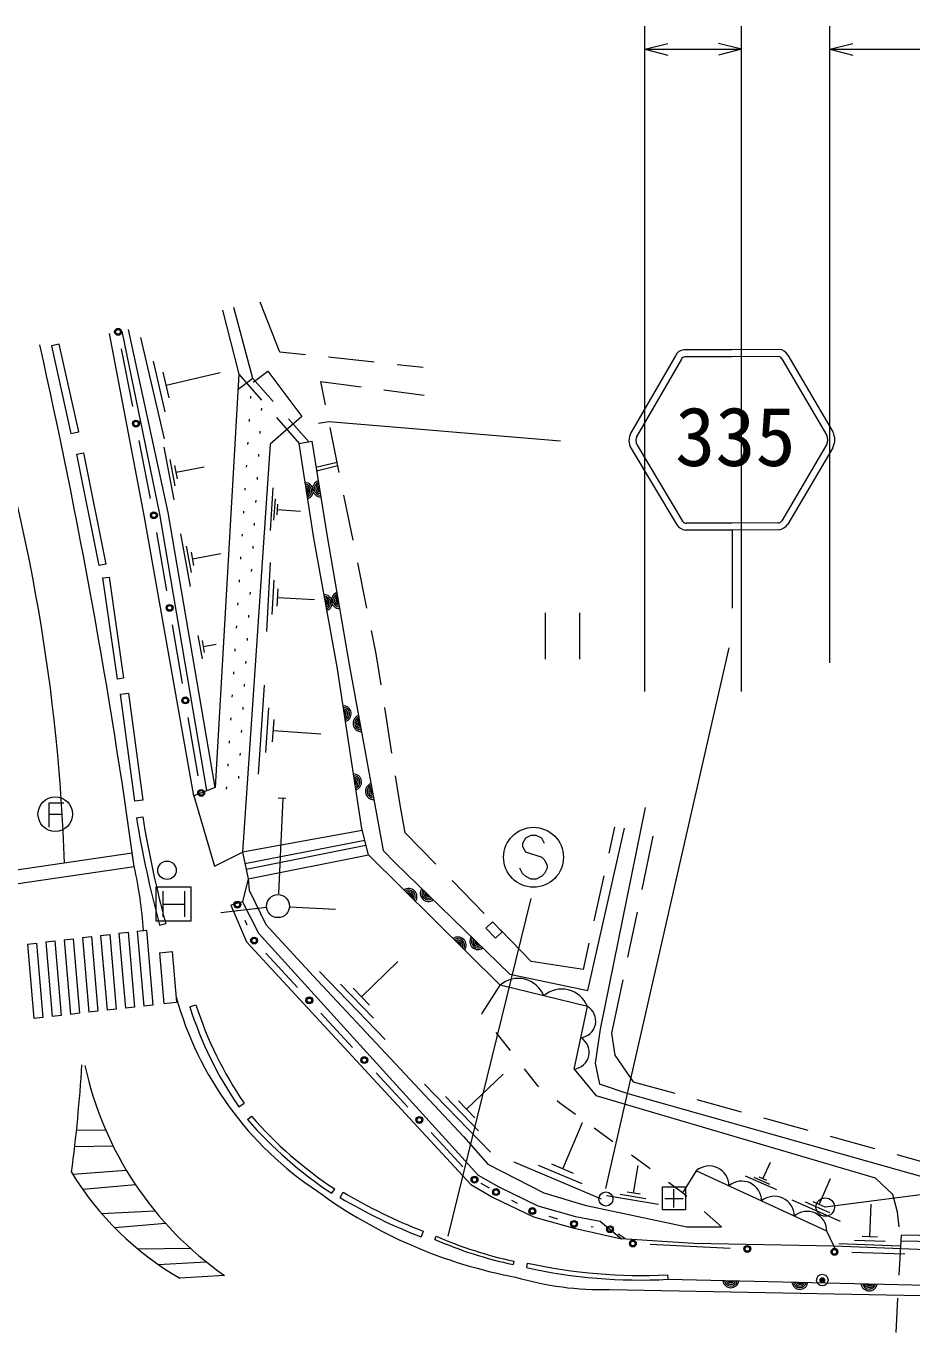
# Model space of a CAD drawing. Units: millimetres, scale not verified. Extents: x 40000 to 680000, y 20000 to 380000.
# Drawn here: x 384262 to 422699, y 289288 to 346352 of the extents above; entities that cross this region are included whole.
import ezdxf
from ezdxf.enums import TextEntityAlignment as Align

# ---------------------------------------------------------------- set-up
doc = ezdxf.new("R2010")
doc.units = ezdxf.units.MM
doc.header["$LTSCALE"] = 1000
doc.header["$PDMODE"] = 32
doc.header["$PDSIZE"] = 500
for name, color, linetype, lineweight in [('M-BGD', 7, 'Continuous', 13), ('M-BGD-EXST', 7, 'Continuous', 13), ('M-BMK-OTRS', 5, 'Continuous', 13), ('M-BMK-ROW', 30, 'Continuous', 13), ('M-STR-HTXT', 7, 'Continuous', 13), ('M-STR-STR1', 1, 'Continuous', 13), ('M-STR-STRC', 7, 'Continuous', 13), ('M-STR-STRD', 7, 'Continuous', 13)]:
    doc.layers.add(name, color=color, linetype=linetype, lineweight=lineweight)
doc.styles.add('ＭＳ ゴシック', font='')
doc.styles.get('ＭＳ ゴシック').set_extended_font_data('MS Gothic')

msp = doc.modelspace()

# ---------------------------------------------------------------- linework, layer by layer
at = {"layer": 'M-BGD'}
for p, q in [((394099, 331063), (393268, 334137)), ((395262, 332211), (394408, 334375)), ((390255, 328437), (389229, 332846)), ((388881, 329840), (388391, 332351)), ((396385, 332090), (395262, 332211)), ((390293, 329608), (389780, 331812)), ((399368, 331767), (397379, 331982)), ((401485, 331539), (400362, 331660)), ((390458, 330227), (390202, 331329)), ((390330, 330778), (392681, 331326)), ((394099, 331063), (393453, 330586)), ((393491, 331255), (394470, 330127)), ((394980, 330064), (394099, 331063)), ((397251, 329916), (397044, 330929)), ((397044, 330929), (398793, 330697)), ((399784, 330566), (401532, 330335)), ((394009, 330199), (394015, 330299)), ((393947, 329201), (393953, 329301)), ((394477, 329669), (394483, 329769)), ((396226, 329414), (394853, 328209)), ((395125, 329372), (396103, 328244)), ((396523, 328315), (395641, 329314)), ((394415, 328671), (394422, 328771)), ((397850, 326976), (397451, 328936)), ((389657, 325858), (389168, 328368)), ((394853, 328209), (393649, 310494)), ((393885, 328203), (393892, 328303)), ((396103, 328244), (396652, 328337)), ((390678, 325795), (390250, 328083)), ((394353, 327673), (394360, 327773)), ((390724, 326396), (390509, 327540)), ((390823, 326710), (390715, 327282)), ((390769, 326996), (391990, 327225)), ((393823, 327205), (393830, 327305)), ((396833, 327216), (397759, 327425)), ((396860, 327054), (397788, 327279)), ((394292, 326675), (394298, 326775)), ((393762, 326207), (393768, 326306)), ((394860, 324456), (394982, 326315)), ((395014, 324913), (395075, 325842)), ((398449, 324037), (398050, 325996)), ((393700, 325209), (393706, 325308)), ((394230, 325677), (394236, 325776)), ((395153, 325137), (395184, 325602)), ((395169, 325369), (396160, 325304)), ((394168, 324679), (394174, 324778)), ((390359, 321844), (389927, 324382)), ((391393, 322034), (390964, 324322)), ((393638, 324210), (393644, 324310)), ((391438, 322634), (391224, 323779)), ((394106, 323681), (394112, 323780)), ((391537, 322949), (391430, 323521)), ((391484, 323235), (392704, 323464)), ((393576, 323212), (393582, 323312)), ((394700, 320076), (394862, 323067)), ((399049, 321097), (398649, 323057)), ((394044, 322682), (394050, 322782)), ((393514, 322214), (393520, 322314)), ((394940, 320813), (395021, 322308)), ((395160, 321176), (395200, 321924)), ((393452, 321216), (393458, 321316)), ((393982, 321684), (393988, 321784)), ((395180, 321550), (396775, 321463)), ((393920, 320686), (393926, 320786)), ((406780, 320881), (406780, 318881)), ((408280, 320881), (408280, 318881)), ((391043, 317827), (390611, 320365)), ((393390, 320218), (393396, 320318)), ((391917, 318891), (391727, 319909)), ((392005, 319171), (391910, 319680)), ((393858, 319688), (393865, 319788)), ((399455, 319104), (399248, 320117)), ((391958, 319425), (392500, 319527)), ((393328, 319220), (393335, 319320)), ((399667, 317759), (399455, 319104)), ((393796, 318690), (393803, 318790)), ((393266, 318222), (393273, 318322)), ((393205, 317224), (393211, 317324)), ((393735, 317692), (393741, 317792)), ((394346, 313879), (394599, 317742)), ((393673, 316694), (393679, 316794)), ((394667, 314828), (394794, 316759)), ((400135, 314796), (399823, 316771)), ((391728, 313810), (391295, 316348)), ((393143, 316226), (393149, 316326)), ((394956, 315294), (395020, 316260)), ((393611, 315696), (393617, 315796)), ((394988, 315777), (397049, 315641)), ((393081, 315228), (393087, 315328)), ((393549, 314698), (393555, 314798)), ((393019, 314230), (393025, 314329)), ((392957, 313232), (392963, 313331)), ((393487, 313700), (393493, 313799)), ((400503, 312463), (400291, 313808)), ((395202, 312857), (395529, 312843)), ((395229, 308686), (395410, 312843)), ((400704, 311343), (400503, 312463)), ((409804, 311579), (409553, 310447)), ((398843, 311442), (393649, 310494)), ((398954, 311008), (393756, 309997)), ((402044, 309976), (400704, 311343)), ((411464, 311194), (410978, 308874)), ((399009, 310793), (393812, 309739)), ((393898, 309345), (393653, 308336)), ((409337, 309471), (408904, 307518)), ((404144, 307834), (402744, 309262)), ((393653, 308336), (393139, 308195)), ((394691, 308095), (392705, 307857)), ((395686, 308127), (397683, 308018)), ((410774, 307895), (410364, 305937)), ((393743, 307542), (393837, 307341)), ((406184, 305753), (404844, 307120)), ((408687, 306542), (408436, 305409)), ((394662, 306109), (396037, 304617)), ((399845, 302362), (396986, 305321)), ((398810, 304223), (400388, 305748)), ((408436, 305409), (406184, 305753)), ((399328, 303293), (397898, 304772)), ((404039, 303483), (404832, 304729)), ((410159, 304958), (409673, 302638)), ((399168, 303853), (398453, 304593)), ((397053, 303514), (398428, 302021)), ((404053, 303465), (404039, 303483)), ((405280, 301886), (404667, 302675)), ((409673, 302638), (409817, 301691)), ((409817, 301691), (410606, 300526)), ((399445, 300918), (400820, 299425)), ((403379, 299334), (404957, 300859)), ((406475, 300349), (405894, 301096)), ((408048, 301080), (409008, 299919)), ((404415, 297474), (401555, 300432)), ((406517, 300316), (406475, 300349)), ((410606, 300526), (412409, 300028)), ((403897, 298404), (402467, 299883)), ((403737, 298964), (403022, 299704)), ((407429, 299605), (407306, 299701)), ((408110, 299107), (407429, 299605)), ((421132, 296338), (409008, 299919)), ((413373, 299762), (415300, 299229)), ((407550, 296747), (408407, 298767)), ((409724, 297926), (408917, 298516)), ((416264, 298963), (418192, 298431)), ((387715, 298414), (386443, 298423)), ((401836, 298322), (403211, 296830)), ((419156, 298165), (421084, 297632)), ((386366, 297722), (388027, 297745)), ((411338, 296745), (410531, 297336)), ((422048, 297366), (423850, 296868)), ((409229, 295438), (405442, 297045)), ((408390, 296093), (406496, 296896)), ((408023, 296546), (407076, 296948)), ((410627, 295691), (410827, 296889)), ((416242, 296317), (416564, 297045)), ((386276, 296518), (388601, 296695)), ((413348, 296669), (412746, 295715)), ((416844, 295833), (415479, 296437)), ((416543, 296075), (415860, 296377)), ((416412, 296242), (416071, 296393)), ((418682, 295207), (419176, 296325)), ((389006, 296056), (386714, 295855)), ((404369, 295904), (404005, 296113)), ((411164, 295448), (410041, 295635)), ((410908, 295645), (410346, 295738)), ((412746, 295715), (412145, 296155)), ((412939, 295548), (412746, 295715)), ((405320, 295393), (405566, 295265)), ((411700, 295205), (409454, 295579)), ((419607, 294463), (417509, 295391)), ((419144, 294835), (418095, 295299)), ((418944, 295091), (418419, 295323)), ((420884, 293796), (420933, 295214)), ((387531, 294812), (389837, 294933)), ((406948, 294696), (407326, 294579)), ((409181, 294479), (410105, 293715)), ((414448, 294235), (413693, 294891)), ((390312, 294379), (388110, 294184)), ((408785, 294249), (408864, 294237)), ((410241, 293730), (409959, 293907)), ((411344, 293473), (414812, 293309)), ((422202, 293396), (419542, 293487)), ((421543, 293596), (420213, 293641)), ((421217, 293784), (420552, 293807)), ((391389, 293296), (389110, 293267)), ((420095, 293126), (422399, 293064)), ((389984, 292603), (392073, 292712)), ((392869, 292115), (390927, 292003)), ((412106, 291954), (453579, 290996))]:
    msp.add_line(p, q, dxfattribs=at)
for points in [[(392784, 334035), (393491, 331255), (392461, 313312)], [(391539, 312945), (389395, 325043), (387873, 333009)], [(392106, 313171), (390061, 325172), (388419, 333123)], [(392461, 313312), (390428, 325243), (388706, 333183)], [(394110, 330897), (394748, 331382), (396226, 329414)], [(396952, 329125), (397402, 329200), (407452, 328354)], [(404832, 304729), (399115, 310376), (398823, 311522), (397755, 318538), (396739, 324131), (396103, 328244)], [(396652, 328337), (397321, 324198), (398277, 318643), (399753, 310566), (400264, 310055), (405251, 305203)], [(392461, 313312), (391539, 312945), (392438, 309894), (393649, 310494)], [(411124, 312431), (409181, 302810), (408952, 301340), (409149, 300421)], [(405251, 305203), (408641, 304488), (410224, 311535)], [(393649, 310494), (393898, 309345), (399115, 310376)], [(393898, 309345), (393943, 308849), (394661, 307362)], [(393139, 308195), (393815, 306602), (403556, 296075), (404535, 295512), (406282, 294660), (407995, 294183), (410105, 293715)], [(393653, 308336), (394342, 306977), (403880, 296478), (404774, 295963), (406464, 295140), (408111, 294681), (409181, 294479)], [(394661, 307362), (396901, 304926), (403237, 298147)], [(408048, 301080), (408621, 303801), (404832, 304729)], [(438273, 295852), (423927, 296181), (410397, 300011), (409149, 300421)], [(403237, 298147), (404299, 296953), (406729, 295708), (408507, 295176), (412941, 294225), (414448, 294235)], [(419452, 293135), (419014, 294037), (413348, 296669)], [(422160, 294229), (422076, 294866), (421875, 295636), (421132, 296338)], [(424426, 293197), (419326, 293394), (413227, 293502), (410105, 293715)]]:
    msp.add_lwpolyline(points, dxfattribs=at)
for points in [[(383321, 309052), (388950, 309872), (388865, 310453), (383237, 309634)], [(404495, 307476), (404918, 307045), (404636, 306768), (404213, 307200)], [(422232, 293625), (424521, 293581), (424525, 293821), (422237, 293865)]]:
    msp.add_lwpolyline(points, close=True, dxfattribs=at)
for centre, radius in [((388248, 333087), 150), ((388248, 333087), 120), ((388248, 333087), 100), ((389024, 329104), 150), ((389024, 329104), 120), ((389024, 329104), 100), ((389801, 325121), 150), ((389801, 325121), 120), ((389801, 325121), 100), ((390485, 321104), 150), ((390485, 321104), 120), ((390485, 321104), 100), ((391169, 317087), 150), ((391169, 317087), 120), ((391169, 317087), 100), ((391854, 313071), 150), ((391854, 313071), 120), ((391854, 313071), 100), ((393427, 308221), 150), ((393427, 308221), 120), ((393427, 308221), 100), ((395187, 308154), 500), ((394153, 306661), 150), ((394153, 306661), 120), ((394153, 306661), 100), ((396545, 304065), 150), ((396545, 304065), 120), ((396545, 304065), 100), ((398936, 301469), 150), ((398936, 301469), 120), ((398936, 301469), 100), ((401328, 298874), 150), ((401328, 298874), 120), ((401328, 298874), 100), ((403719, 296278), 150), ((403719, 296278), 120), ((403719, 296278), 100), ((404655, 295740), 150), ((404655, 295740), 120), ((404655, 295740), 100), ((406231, 294918), 150), ((406231, 294918), 120), ((406231, 294918), 100), ((408043, 294358), 150), ((408043, 294358), 120), ((408043, 294358), 100), ((409606, 294128), 150), ((409606, 294128), 120), ((409606, 294128), 100), ((410594, 293509), 150), ((410594, 293509), 120), ((410594, 293509), 100), ((415562, 293274), 150), ((415562, 293274), 120), ((415562, 293274), 100), ((419346, 293146), 150), ((419346, 293146), 120), ((419346, 293146), 100), ((418818, 291921), 100), ((418818, 291921), 80), ((418818, 291921), 60), ((418818, 291921), 40), ((418818, 291921), 20)]:
    msp.add_circle(centre, radius, dxfattribs=at)
for centre, radius, start, end in [((306529, 307494), 79425, 1.82571, 17.81806), ((396367, 326179), 354, 287.5762, 89.9814), ((396367, 326179), 283, 289.8002, 87.7573), ((397040, 326276), 354, 107.9787, 270.3838), ((397040, 326276), 283, 110.2027, 268.1598), ((397040, 326276), 212, 113.949, 264.4135), ((396367, 326179), 212, 293.5466, 84.011), ((396367, 326179), 142, 301.2583, 76.2993), ((396367, 326179), 100, 311.5759, 65.9816), ((397040, 326276), 142, 121.6608, 256.7018), ((397040, 326276), 100, 131.9784, 246.3841), ((397193, 321324), 354, 289.0968, 91.502), ((397193, 321324), 283, 291.3208, 89.2779), ((397193, 321324), 212, 295.0672, 85.5316), ((397193, 321324), 142, 302.7789, 77.8199), ((397193, 321324), 100, 313.0966, 67.5022), ((397853, 321430), 354, 108.5626, 270.9678), ((397853, 321430), 283, 110.7867, 268.7438), ((397853, 321430), 212, 114.533, 264.9974), ((397853, 321430), 142, 122.2447, 257.2857), ((397853, 321430), 100, 132.5624, 246.968), ((398010, 316505), 354, 287.453, 89.8582), ((398010, 316505), 283, 289.677, 87.6341), ((398010, 316505), 212, 293.4234, 83.8878), ((398010, 316505), 142, 301.1351, 76.1761), ((398010, 316505), 100, 311.4527, 65.8584), ((398799, 316090), 354, 109.1533, 271.5584), ((398799, 316090), 283, 111.3773, 269.3344), ((398799, 316090), 212, 115.1236, 265.5881), ((398799, 316090), 142, 122.8354, 257.8764), ((398799, 316090), 100, 133.153, 247.5587), ((398461, 313539), 354, 287.453, 89.8582), ((398461, 313539), 283, 289.677, 87.6341), ((398461, 313539), 212, 293.4234, 83.8878), ((398461, 313539), 142, 301.1351, 76.1761), ((398461, 313539), 100, 311.4527, 65.8584), ((399338, 313138), 354, 109.1533, 271.5584), ((399338, 313138), 283, 111.3773, 269.3344), ((399338, 313138), 212, 115.1236, 265.5881), ((399338, 313138), 142, 122.8354, 257.8764), ((399338, 313138), 100, 133.153, 247.5587), ((400868, 308568), 354, 324.1539, 126.5591), ((400868, 308568), 283, 326.378, 124.3351), ((400868, 308568), 212, 330.1243, 120.5887), ((401720, 308714), 354, 144.5835, 306.9887), ((401720, 308714), 283, 146.8075, 304.7646), ((401720, 308714), 212, 150.5539, 301.0183), ((401720, 308714), 142, 158.2656, 293.3066), ((401720, 308714), 100, 168.5833, 282.9889), ((400868, 308568), 142, 337.836, 112.877), ((400868, 308568), 100, 348.1537, 102.5593), ((403003, 306460), 354, 324.1539, 126.5591), ((403003, 306460), 283, 326.378, 124.3351), ((403003, 306460), 212, 330.1243, 120.5887), ((403003, 306460), 142, 337.836, 112.877), ((403003, 306460), 100, 348.1537, 102.5593), ((403870, 306622), 354, 144.5835, 306.9887), ((403870, 306622), 283, 146.8075, 304.7646), ((403870, 306622), 212, 150.5539, 301.0183), ((403870, 306622), 142, 158.2656, 293.3066), ((403870, 306622), 100, 168.5833, 282.9889), ((405613, 303816), 1201, 21.9561, 130.5284), ((407507, 303352), 1201, 21.9561, 130.5284), ((408250, 303169), 733, 276.6449, 59.5556), ((407963, 301809), 733, 276.6449, 59.5556), ((324400, 304891), 62379, 352.36232, 356.67253), ((401480, 304418), 15017, 192.2419, 235.0096), ((413905, 296014), 860, 359.82, 130.3434), ((397601, 303530), 13320, 211.3528, 239.9318), ((415321, 295356), 860, 359.82, 130.3434), ((416738, 294698), 860, 359.82, 130.3434), ((418154, 294040), 860, 359.82, 130.3434), ((414848, 291944), 354, 187.475, 349.8802), ((414848, 291944), 283, 189.699, 347.6561), ((414848, 291944), 212, 193.4453, 343.9098), ((414848, 291944), 142, 201.1571, 336.1981), ((414848, 291944), 100, 211.4747, 325.8804), ((417848, 291875), 354, 187.475, 349.8802), ((417848, 291875), 283, 189.699, 347.6561), ((417848, 291875), 212, 193.4453, 343.9098), ((417848, 291875), 142, 201.1571, 336.1981), ((417848, 291875), 100, 211.4747, 325.8804), ((420847, 291806), 354, 187.475, 349.8802), ((420847, 291806), 283, 189.699, 347.6561), ((420847, 291806), 212, 193.4453, 343.9098), ((420847, 291806), 142, 201.1571, 336.1981), ((420847, 291806), 100, 211.4747, 325.8804)]:
    msp.add_arc(centre, radius, start, end, dxfattribs=at)
msp.add_point((418818, 291921), dxfattribs=at)
at = {"layer": 'M-BGD-EXST'}
for p, q in [((385895, 312618), (385239, 312618)), ((385239, 312618), (385239, 311587)), ((385239, 312149), (385801, 312149))]:
    msp.add_line(p, q, dxfattribs=at)
msp.add_circle((385520, 312149), 750, dxfattribs=at)
at = {"layer": 'M-BMK-OTRS'}
msp.add_lwpolyline([(409585, 291513), (427622, 291160), (454674, 290438), (501228, 289279), (528923, 288448), (560466, 287569), (573326, 287279)], dxfattribs=at)
for centre, radius, start, end in [((112258, 271501), 279340, 7.89523, 12.61945), ((369313, 305610), 20094, 4.257, 12.2451), ((405180, 308247), 14970, 195.607, 236.4336), ((409423, 312884), 21202, 233.806, 259.3327), ((409249, 304802), 13293, 253.6131, 271.4481)]:
    msp.add_arc(centre, radius, start, end, dxfattribs=at)
at = {"layer": 'M-BMK-ROW'}
for p, q in [((411879, 294967), (411879, 295967)), ((411879, 295967), (412879, 295967)), ((412379, 295067), (412379, 295867)), ((412879, 295967), (412879, 294967)), ((411979, 295467), (412779, 295467)), ((412879, 294967), (411879, 294967))]:
    msp.add_line(p, q, dxfattribs=at)
msp.add_lwpolyline([(449924, 294296), (425232, 295737), (424310, 295784), (418944, 295091)], dxfattribs=at)
for centre in [(390370, 309712), (418944, 295091)]:
    msp.add_circle(centre, 400, dxfattribs=at)
at = {"layer": 'M-STR-HTXT'}
for p, q in [((411112, 317468), (411112, 346352)), ((415308, 317468), (415308, 346352)), ((419150, 318718), (419150, 346352)), ((411112, 345352), (412112, 345602)), ((411112, 345352), (415308, 345352)), ((411112, 345352), (412112, 345102)), ((415308, 345352), (414308, 345602)), ((415308, 345352), (414308, 345102)), ((419150, 345352), (420150, 345602)), ((419150, 345352), (453663, 345352)), ((419150, 345352), (420150, 345102))]:
    msp.add_line(p, q, dxfattribs=at)
at = {"layer": 'M-STR-STR1'}
for p, q in [((422232, 293625), (422147, 292140)), ((422089, 291141), (422003, 289644))]:
    msp.add_line(p, q, dxfattribs=at)
at = {"layer": 'M-STR-STRC'}
for p, q in [((412440, 332049), (410509, 328707)), ((412699, 331899), (410768, 328557)), ((417057, 331917), (419016, 328591)), ((417316, 332069), (419274, 328743)), ((410775, 328173), (412755, 324866)), ((419012, 328207), (417060, 324884)), ((410518, 328019), (412497, 324712)), ((419271, 328055), (417318, 324732)), ((414910, 324476), (414910, 321090)), ((409414, 295894), (414779, 319371)), ((405928, 311104), (405810, 310867)), ((406164, 311222), (405928, 311104)), ((406400, 311222), (406164, 311222)), ((406637, 311104), (406400, 311222)), ((406755, 310867), (406637, 311104)), ((405810, 310867), (405810, 310749)), ((405810, 310749), (405928, 310513)), ((405928, 310513), (406637, 310276)), ((406637, 310276), (406755, 310158)), ((406755, 310158), (406873, 309922)), ((406873, 309922), (406873, 309804)), ((405810, 309567), (405691, 309804)), ((405928, 309449), (405810, 309567)), ((406164, 309331), (405928, 309449)), ((406400, 309331), (406164, 309331)), ((406637, 309449), (406400, 309331)), ((406755, 309567), (406637, 309449)), ((406873, 309804), (406755, 309567)), ((389905, 307495), (389905, 308995)), ((389905, 308995), (391405, 308995)), ((390186, 308808), (390186, 307683)), ((391123, 308808), (391123, 307683)), ((391405, 308995), (391405, 307495)), ((390186, 308245), (391123, 308245)), ((402582, 293828), (406177, 308482)), ((388285, 306976), (388683, 307023)), ((388683, 307023), (388962, 303770)), ((389080, 307069), (389478, 307116)), ((389080, 307069), (389360, 303815)), ((391405, 307495), (389905, 307495)), ((384311, 306507), (384708, 306554)), ((384311, 306507), (384588, 303278)), ((384708, 306554), (384986, 303323)), ((385106, 306601), (385503, 306648)), ((385106, 306601), (385383, 303368)), ((385503, 306648), (385781, 303412)), ((385901, 306694), (386298, 306741)), ((385901, 306694), (386179, 303457)), ((386298, 306741), (386576, 303502)), ((386695, 306788), (387093, 306835)), ((386695, 306788), (386974, 303546)), ((387093, 306835), (387372, 303591)), ((387490, 306882), (387888, 306929)), ((387490, 306882), (387769, 303636)), ((387888, 306929), (388167, 303681)), ((388285, 306976), (388564, 303725)), ((390050, 306121), (390593, 306185)), ((390050, 306121), (390239, 303925)), ((390593, 306185), (390782, 303989)), ((387372, 303591), (386974, 303546)), ((388167, 303681), (387769, 303636)), ((388962, 303770), (388564, 303725)), ((390239, 303925), (390782, 303989)), ((384986, 303323), (384588, 303278)), ((385781, 303412), (385383, 303368)), ((386576, 303502), (386179, 303457))]:
    msp.add_line(p, q, dxfattribs=at)
for points in [[(416941, 332319), (414877, 332302), (412813, 332302)], [(416908, 332019), (414879, 332002), (412848, 332002)], [(416903, 324793), (414908, 324776), (412912, 324776)], [(416943, 324493), (414910, 324476), (412875, 324476)], [(389478, 307116), (389757, 303859), (389360, 303815)]]:
    msp.add_lwpolyline(points, dxfattribs=at)
for centre, radius in [((406282, 310276), 1300), ((409426, 295440), 305)]:
    msp.add_circle(centre, radius, dxfattribs=at)
for centre, radius, start, end in [((412830, 331876), 427, 92.2957, 156.0237), ((416927, 331893), 427, 24.4495, 88.1774), ((412870, 331812), 191, 96.537, 152.9574), ((416887, 331829), 191, 27.5158, 83.9361), ((411136, 328371), 711, 151.8097, 209.6688), ((418650, 328402), 711, 330.8043, 28.6634), ((411136, 328371), 412, 151.8097, 209.6688), ((418650, 328402), 412, 330.8043, 28.6634), ((412988, 325078), 612, 216.7635, 259.347), ((412923, 324980), 203, 214.0004, 273.155), ((416890, 324996), 203, 267.3181, 326.4727), ((416825, 325094), 612, 281.1261, 323.7096)]:
    msp.add_arc(centre, radius, start, end, dxfattribs=at)
at = {"layer": 'M-STR-STRD'}
for p, q in [((389044, 311986), (389314, 312030)), ((390050, 307333), (390315, 307405)), ((391359, 303782), (391629, 303868)), ((393485, 299445), (393719, 299607)), ((393866, 298888), (394036, 299036)), ((397525, 295688), (397649, 295876)), ((397884, 295505), (398020, 295732)), ((401492, 294043), (401397, 293796)), ((401997, 293687), (402057, 293825)), ((405426, 292740), (405395, 292592)), ((405984, 292462), (406026, 292655)), ((412096, 292151), (412106, 291954))]:
    msp.add_line(p, q, dxfattribs=at)
for points in [[(385351, 332481), (386200, 328673), (386536, 328748), (385687, 332556)], [(387430, 322940), (386461, 327776), (386749, 327834), (387719, 322997)], [(388215, 318012), (387589, 322401), (387859, 322439), (388485, 318050)], [(388970, 312711), (388355, 317350), (388701, 317396), (389316, 312757)]]:
    msp.add_lwpolyline(points, close=True, dxfattribs=at)
for centre, radius, start, end in [((435184, 319532), 46753, 189.2886, 195.1249), ((435184, 319532), 46479, 189.2886, 195.1249), ((406989, 308757), 16403, 197.6568, 214.5884), ((406989, 308757), 16120, 197.6568, 214.5884), ((407465, 310744), 17816, 221.0836, 236.5677), ((407465, 310744), 18042, 221.0836, 236.5677), ((409667, 315253), 22731, 239.1772, 248.9233), ((409667, 315253), 22995, 239.1772, 248.9233), ((409105, 309933), 17733, 246.3695, 257.9245), ((409105, 309933), 17582, 246.3695, 257.9245), ((410930, 314925), 23002, 257.5811, 272.929), ((410930, 314925), 22804, 257.5811, 272.929)]:
    msp.add_arc(centre, radius, start, end, dxfattribs=at)

# ---------------------------------------------------------------- texts
at = {"layer": 'M-STR-STRC', "style": 'ＭＳ ゴシック'}
msp.add_text('335', height=2566, dxfattribs=at).set_placement((412429, 326491), align=Align.BOTTOM_LEFT)

doc.saveas('drawing.dxf')
